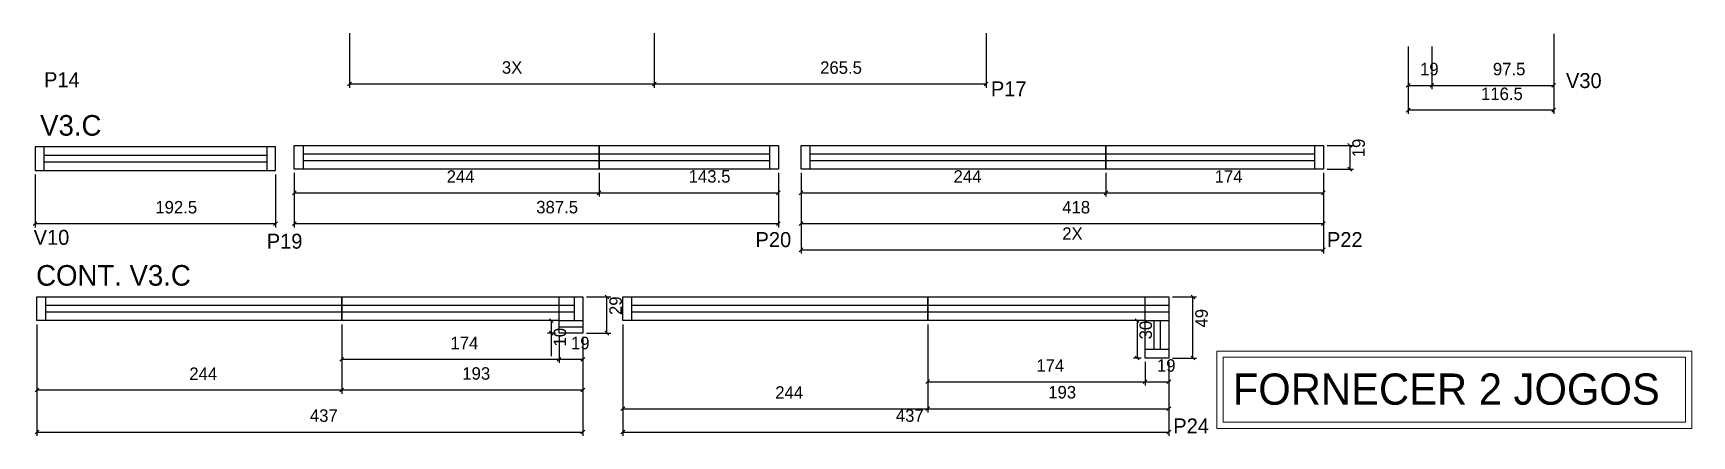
# Model space of a CAD drawing. Header units: metres. Extents: x 3417 to 4745, y 543 to 865.
import ezdxf

# ---------------------------------------------------------------- set-up
doc = ezdxf.new("R2010")
doc.units = ezdxf.units.M
for name, color, linetype in [('00 - FELIPE', 7, 'Continuous'), ('5', 7, 'Continuous'), ('CARIMBO', 7, 'Continuous'), ('COTA', 7, 'Continuous'), ('NOMENCLATURA', 7, 'Continuous'), ('Painéis', 7, 'Continuous'), ('SARR_2.2x7', 7, 'Continuous'), ('SARR_EDITAR', 7, 'Continuous')]:
    doc.layers.add(name, color=color, linetype=linetype)

msp = doc.modelspace()

# ---------------------------------------------------------------- linework, layer by layer
at = {"layer": '00 - FELIPE', "color": 4, "lineweight": 25}
for p, q in [((3914.3, 865.4), (3914.3, 821.8)), ((4179.8, 865.4), (4179.8, 821.8)), ((3914.3, 824.8), (4179.8, 824.8))]:
    msp.add_line(p, q, dxfattribs=at)
at = {"layer": '00 - FELIPE', "color": 0, "lineweight": 25}
for p, q in [((3915.8, 826.3), (3912.8, 823.3)), ((4178.3, 823.3), (4181.3, 826.3))]:
    msp.add_line(p, q, dxfattribs=at)
at = {"layer": 'CARIMBO', "color": 1, "lineweight": 9}
for points in [[(4364.6, 611), (4744.7, 611), (4744.7, 548.9), (4364.6, 548.9)], [(4369.6, 606), (4739.7, 606), (4739.7, 553.9), (4369.6, 553.9)]]:
    msp.add_lwpolyline(points, close=True, dxfattribs=at)
at = {"layer": 'COTA', "color": 4, "lineweight": 25}
for p, q in [((3670.3, 865.4), (3670.3, 821.8)), ((3914.3, 865.4), (3914.3, 821.8)), ((4634.2, 864.9), (4634.2, 800.8)), ((4517.7, 854.9), (4517.7, 800.8)), ((3670.3, 824.8), (3914.3, 824.8)), ((4634.2, 803.8), (4517.7, 803.8)), ((3418.6, 752.4), (3418.6, 710)), ((3611.1, 752.4), (3611.1, 710)), ((3626.1, 753.6), (3626.1, 734.6)), ((3626.1, 753.6), (3626.1, 710)), ((3870.1, 753.6), (3870.1, 734.6)), ((3870.1, 753.6), (3870.1, 734.6)), ((4013.6, 753.6), (4013.6, 734.6)), ((4013.6, 753.6), (4013.6, 710)), ((4031.8, 753.6), (4031.8, 734.6)), ((4031.8, 753.6), (4031.8, 710)), ((4275.8, 753.6), (4275.8, 734.6)), ((4275.8, 753.6), (4275.8, 734.6)), ((4449.8, 753.6), (4449.8, 734.6)), ((4449.8, 753.6), (4449.8, 710)), ((3626.1, 737.6), (3870.1, 737.6)), ((3870.1, 737.6), (4013.6, 737.6)), ((4031.8, 737.6), (4275.8, 737.6)), ((4275.8, 737.6), (4449.8, 737.6)), ((3418.6, 713), (3611.1, 713)), ((3626.1, 713), (4013.6, 713)), ((4031.8, 713), (4449.8, 713)), ((3420.1, 632.3), (3420.1, 576.8)), ((3420.1, 632.3), (3420.1, 543.1)), ((3664.1, 632.3), (3664.1, 576.8)), ((3664.1, 632.3), (3664.1, 601.4)), ((3889.1, 632.3), (3889.1, 561.8)), ((3889.1, 632.3), (3889.1, 543.1)), ((4133.1, 632.3), (4133.1, 561.8)), ((4133.1, 632.3), (4133.1, 583.4)), ((3838.1, 622.3), (3838.1, 601.4)), ((3857.1, 622.3), (3857.1, 543.1)), ((3664.1, 604.4), (3838.1, 604.4)), ((4307.1, 602.3), (4307.1, 583.4)), ((4326.1, 602.3), (4326.1, 543.1)), ((4133.1, 586.4), (4307.1, 586.4)), ((3420.1, 579.8), (3664.1, 579.8)), ((3889.1, 564.8), (4133.1, 564.8)), ((3420.1, 546.1), (3857.1, 546.1)), ((3889.1, 546.1), (4326.1, 546.1))]:
    msp.add_line(p, q, dxfattribs=at)
at = {"layer": 'COTA', "color": 0, "lineweight": 25}
for p, q in [((3671.8, 826.3), (3668.8, 823.3)), ((3912.8, 823.3), (3915.8, 826.3)), ((4519.2, 805.3), (4516.2, 802.3)), ((4632.7, 802.3), (4635.7, 805.3)), ((3627.6, 739.1), (3624.6, 736.1)), ((3868.6, 736.1), (3871.6, 739.1)), ((3871.6, 739.1), (3868.6, 736.1)), ((4012.1, 736.1), (4015.1, 739.1)), ((4033.3, 739.1), (4030.3, 736.1)), ((4274.3, 736.1), (4277.3, 739.1)), ((4277.3, 739.1), (4274.3, 736.1)), ((4448.3, 736.1), (4451.3, 739.1)), ((3420.1, 714.5), (3417.1, 711.5)), ((3609.6, 711.5), (3612.6, 714.5)), ((3627.6, 714.5), (3624.6, 711.5)), ((4012.1, 711.5), (4015.1, 714.5)), ((4033.3, 714.5), (4030.3, 711.5)), ((4448.3, 711.5), (4451.3, 714.5)), ((3665.6, 605.9), (3662.6, 602.9)), ((3836.6, 602.9), (3839.6, 605.9)), ((4134.6, 587.9), (4131.6, 584.9)), ((4305.6, 584.9), (4308.6, 587.9)), ((3421.6, 581.3), (3418.6, 578.3)), ((3662.6, 578.3), (3665.6, 581.3)), ((3890.6, 566.3), (3887.6, 563.3)), ((4131.6, 563.3), (4134.6, 566.3)), ((3421.6, 547.6), (3418.6, 544.6)), ((3855.6, 544.6), (3858.6, 547.6)), ((3890.6, 547.6), (3887.6, 544.6)), ((4324.6, 544.6), (4327.6, 547.6))]:
    msp.add_line(p, q, dxfattribs=at)
at = {"layer": 'Painéis', "color": 4, "lineweight": 25}
for p, q in [((4634.2, 864.9), (4634.2, 820.6)), ((4517.7, 854.9), (4517.7, 820.6)), ((4536.7, 854.9), (4536.7, 820.6)), ((4536.7, 854.9), (4536.7, 820.6)), ((4517.7, 823.6), (4536.7, 823.6)), ((4536.7, 823.6), (4634.2, 823.6)), ((4452.8, 775.6), (4474, 775.6)), ((4471, 775.6), (4471, 756.6)), ((4031.8, 753.6), (4031.8, 689)), ((4449.8, 753.6), (4449.8, 689)), ((4452.8, 756.6), (4474, 756.6)), ((4031.8, 692), (4449.8, 692)), ((3860.1, 654.3), (3879.4, 654.3)), ((3876.4, 625.3), (3876.4, 654.3)), ((4329.1, 654.3), (4348.4, 654.3)), ((4345.4, 605.3), (4345.4, 654.3)), ((3664.1, 632.3), (3664.1, 576.8)), ((3835.1, 635.3), (3828.8, 635.3)), ((3835.1, 625.3), (3828.8, 625.3)), ((3831.8, 635.3), (3831.8, 625.3)), ((3831.8, 625.3), (3831.8, 606.9)), ((3860.1, 625.3), (3879.4, 625.3)), ((4133.1, 632.3), (4133.1, 561.8)), ((4304.1, 635.3), (4297.8, 635.3)), ((4300.8, 635.3), (4300.8, 605.3)), ((3838.1, 622.3), (3838.1, 601.4)), ((3857.1, 622.3), (3857.1, 601.4)), ((3857.1, 622.3), (3857.1, 576.8)), ((3838.1, 604.4), (3857.1, 604.4)), ((4304.1, 605.3), (4297.8, 605.3)), ((4307.1, 602.3), (4307.1, 583.4)), ((4326.1, 602.3), (4326.1, 583.4)), ((4326.1, 602.3), (4326.1, 561.8)), ((4329.1, 605.3), (4348.4, 605.3)), ((4307.1, 586.4), (4326.1, 586.4)), ((3664.1, 579.8), (3857.1, 579.8)), ((4133.1, 564.8), (4326.1, 564.8))]:
    msp.add_line(p, q, dxfattribs=at)
at = {"layer": 'Painéis', "color": 0, "lineweight": 25}
for p, q in [((4519.2, 825.1), (4516.2, 822.1)), ((4535.2, 822.1), (4538.2, 825.1)), ((4538.2, 825.1), (4535.2, 822.1)), ((4632.7, 822.1), (4635.7, 825.1)), ((4472.5, 774.1), (4469.5, 777.1)), ((4469.5, 758.1), (4472.5, 755.1)), ((4033.3, 693.5), (4030.3, 690.5)), ((4448.3, 690.5), (4451.3, 693.5)), ((3877.9, 652.8), (3874.9, 655.8)), ((4346.9, 652.8), (4343.9, 655.8)), ((3833.3, 633.8), (3830.3, 636.8)), ((3830.3, 626.8), (3833.3, 623.8)), ((3874.9, 626.8), (3877.9, 623.8)), ((4302.3, 633.8), (4299.3, 636.8)), ((3839.6, 605.9), (3836.6, 602.9)), ((3855.6, 602.9), (3858.6, 605.9)), ((4299.3, 606.8), (4302.3, 603.8)), ((4343.9, 606.8), (4346.9, 603.8)), ((4308.6, 587.9), (4305.6, 584.9)), ((4324.6, 584.9), (4327.6, 587.9)), ((3665.6, 581.3), (3662.6, 578.3)), ((3855.6, 578.3), (3858.6, 581.3)), ((4134.6, 566.3), (4131.6, 563.3)), ((4324.6, 563.3), (4327.6, 566.3))]:
    msp.add_line(p, q, dxfattribs=at)
at = {"layer": 'Painéis', "color": 200, "lineweight": 25}
for p, q in [((3664.1, 654.3), (3857.1, 654.3)), ((3664.1, 635.3), (3664.1, 654.3)), ((3838.1, 635.3), (3838.1, 654.3)), ((3857.1, 654.3), (3857.1, 625.3)), ((4133.1, 654.3), (4326.1, 654.3)), ((4133.1, 635.3), (4133.1, 654.3)), ((4307.1, 635.3), (4307.1, 654.3)), ((4326.1, 654.3), (4326.1, 605.3)), ((3838.1, 635.3), (3664.1, 635.3)), ((3838.1, 625.3), (3838.1, 635.3)), ((3857.1, 625.3), (3838.1, 625.3)), ((4307.1, 635.3), (4133.1, 635.3)), ((4307.1, 605.3), (4307.1, 635.3)), ((4326.1, 605.3), (4307.1, 605.3))]:
    msp.add_line(p, q, dxfattribs=at)
msp.add_lwpolyline([(3418.6, 774.4), (3418.6, 755.4), (3611.1, 755.4), (3611.1, 774.4), (3418.6, 774.4)], dxfattribs=at)
for points in [[(3870.1, 756.6), (3626.1, 756.6), (3626.1, 775.6), (3870.1, 775.6)], [(3870.1, 775.6), (4013.6, 775.6), (4013.6, 756.6), (3870.1, 756.6)], [(4275.8, 756.6), (4031.8, 756.6), (4031.8, 775.6), (4275.8, 775.6)], [(4275.8, 775.6), (4449.8, 775.6), (4449.8, 756.6), (4275.8, 756.6)], [(3664.1, 635.3), (3420.1, 635.3), (3420.1, 654.3), (3664.1, 654.3)], [(4133.1, 635.3), (3889.1, 635.3), (3889.1, 654.3), (4133.1, 654.3)]]:
    msp.add_lwpolyline(points, close=True, dxfattribs=at)
at = {"layer": 'SARR_2.2x7', "color": 40, "lineweight": 25}
for p, q in [((3425.6, 774.4), (3425.6, 755.4)), ((3604.1, 774.4), (3604.1, 755.4)), ((3633.1, 775.6), (3633.1, 756.6)), ((4006.6, 775.6), (4006.6, 756.6)), ((4038.8, 775.6), (4038.8, 756.6)), ((4442.8, 775.6), (4442.8, 756.6)), ((3604.1, 767.4), (3425.6, 767.4)), ((3425.6, 762.4), (3604.1, 762.4)), ((3870.1, 768.6), (3633.1, 768.6)), ((3633.1, 763.6), (3870.1, 763.6)), ((4006.6, 768.6), (3870.1, 768.6)), ((3870.1, 763.6), (4006.6, 763.6)), ((4275.8, 768.6), (4038.8, 768.6)), ((4038.8, 763.6), (4275.8, 763.6)), ((4442.8, 768.6), (4275.8, 768.6)), ((4275.8, 763.6), (4442.8, 763.6)), ((3427.1, 654.3), (3427.1, 635.3)), ((3850.1, 654.3), (3850.1, 635.3)), ((3896.1, 654.3), (3896.1, 635.3)), ((3664.1, 647.3), (3427.1, 647.3)), ((3427.1, 642.3), (3664.1, 642.3)), ((3850.1, 647.3), (3664.1, 647.3)), ((3664.1, 642.3), (3850.1, 642.3)), ((4133.1, 647.3), (3896.1, 647.3)), ((3896.1, 642.3), (4133.1, 642.3)), ((4326.1, 647.3), (4133.1, 647.3)), ((4133.1, 642.3), (4326.1, 642.3)), ((4307.1, 635.3), (4326.1, 635.3)), ((4314.1, 635.3), (4314.1, 612.3)), ((4319.1, 635.3), (4319.1, 612.3)), ((4326.1, 612.3), (4307.1, 612.3))]:
    msp.add_line(p, q, dxfattribs=at)
at = {"layer": 'SARR_EDITAR', "color": 141, "lineweight": 25}
for p, q in [((3838.1, 635.3), (3857.1, 635.3)), ((3838.1, 630.3), (3857.1, 630.3))]:
    msp.add_line(p, q, dxfattribs=at)

# ---------------------------------------------------------------- texts
at = {"layer": '00 - FELIPE', "color": 240, "lineweight": 25}
msp.add_text('265.5', height=10, dxfattribs=at).set_placement((4047, 832.9))
at = {"layer": '5', "color": 5, "lineweight": 25}
for s, p in [('P14', (3425.8, 822.2)), ('P17', (4183.7, 814.9)), ('V30', (4644, 821.5)), ('V10', (3417.5, 696)), ('P19', (3604.1, 692.9)), ('P20', (3995.3, 694.2)), ('P22', (4452.7, 694.2)), ('P24', (4329.7, 545))]:
    msp.add_text(s, height=12, rotation=360, dxfattribs=at).set_placement(p)
at = {"layer": 'CARIMBO', "color": 1, "lineweight": 9}
msp.add_text('FORNECER 2 JOGOS', height=25, dxfattribs=at).set_placement((4377.3, 568))
at = {"layer": 'COTA', "color": 240, "lineweight": 25}
for s, p in [('3X', (3792.3, 833)), ('116.5', (4576, 811.9)), ('244', (3748.1, 745.7)), ('143.5', (3941.8, 745.8)), ('244', (4153.8, 745.7)), ('174', (4362.8, 745.7)), ('192.5', (3514.9, 721.1)), ('387.5', (3819.8, 721.2)), ('418', (4240.8, 721.1)), ('174', (3751.1, 612.4)), ('244', (3542.1, 587.8)), ('174', (4220.1, 594.4)), ('244', (4011.1, 572.8)), ('437', (3638.6, 554.3)), ('437', (4107.6, 554.3))]:
    msp.add_text(s, height=10, dxfattribs=at).set_placement(p)
at = {"layer": 'NOMENCLATURA', "color": 7, "lineweight": 25}
for s, p in [('V3.C', (3422.7, 783.4)), ('CONT. V3.C', (3419.5, 663.3))]:
    msp.add_text(s, height=16.5, dxfattribs=at).set_placement(p)
at = {"layer": 'Painéis', "color": 240, "lineweight": 25}
for s, p in [('19', (4527.2, 831.7)), ('97.5', (4585.5, 831.7)), ('2X', (4240.8, 700)), ('19', (3847.6, 612.4)), ('193', (3760.6, 588)), ('19', (4316.6, 594.4)), ('193', (4229.6, 573))]:
    msp.add_text(s, height=10, dxfattribs=at).set_placement(p)
for s, p in [('19', (4483, 766.1)), ('29', (3888.3, 639.8)), ('49', (4357.3, 629.8)), ('10', (3843.7, 614.6)), ('30', (4312.6, 620.3))]:
    msp.add_text(s, height=10, rotation=90, dxfattribs=at).set_placement(p)

doc.saveas('drawing.dxf')
